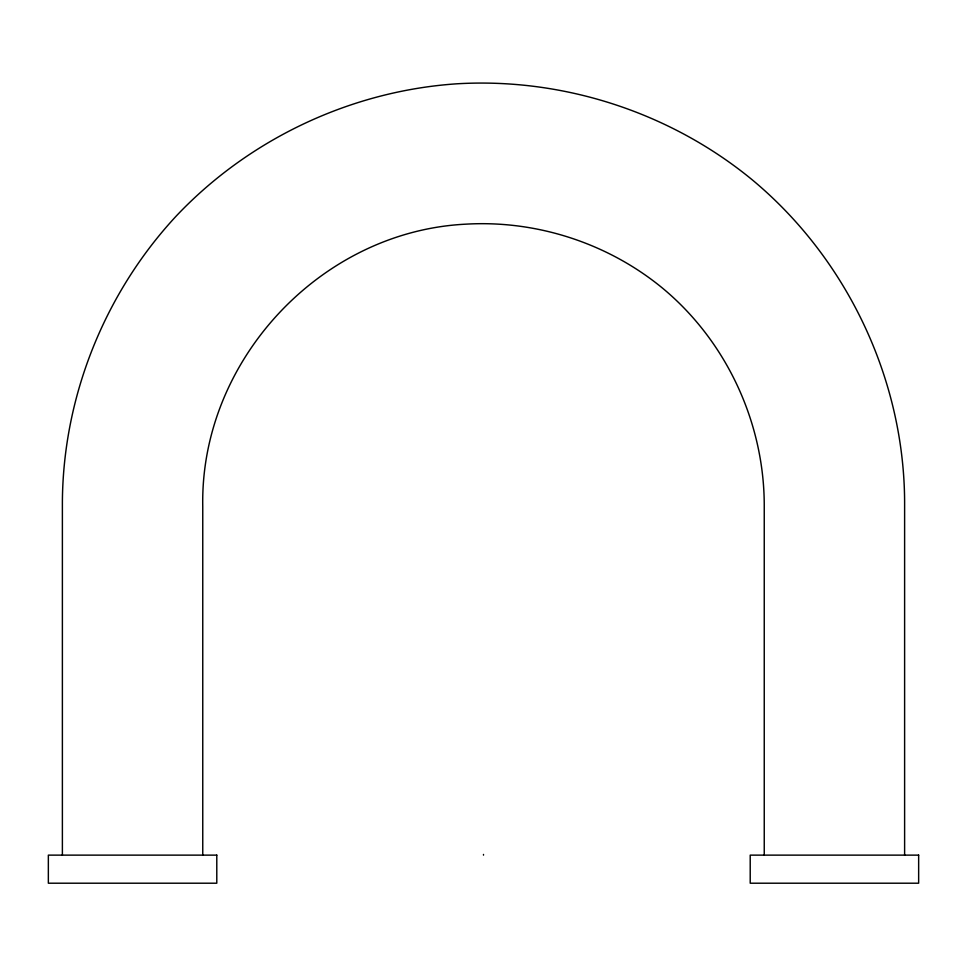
<?xml version="1.0" encoding="UTF-8"?>
<svg xmlns="http://www.w3.org/2000/svg" width="967" height="967" viewBox="0 0 967 967"><rect width="100%" height="100%" fill="white"/><g stroke="black" fill="none" stroke-linecap="round" stroke-linejoin="round"><path stroke-width="1.45" d="M904.616 855.13L904.616 502.006C904.133 378.846 846.741 258.237 752.012 179.632C670.01 112.305 562.963 77.529 457.053 83.791C351.178 90.85 249.353 138.777 176.417 215.846C104.678 292.928 63.06 396.639 62.384 502.006L62.384 855.13M764.244 855.13L764.244 506.418C764.51 423.159 726.58 341.121 662.359 287.997C607.735 243.152 536.431 219.993 465.876 224.163C320.464 231.331 200 360.969 202.756 506.418L202.756 855.13M483.5 854.441L483.5 855.13M216.789 855.13L48.35 855.13L48.35 883.209L216.789 883.209L216.789 855.13M918.65 855.13L750.211 855.13L750.211 883.209L918.65 883.209L918.65 855.13"/></g></svg>
